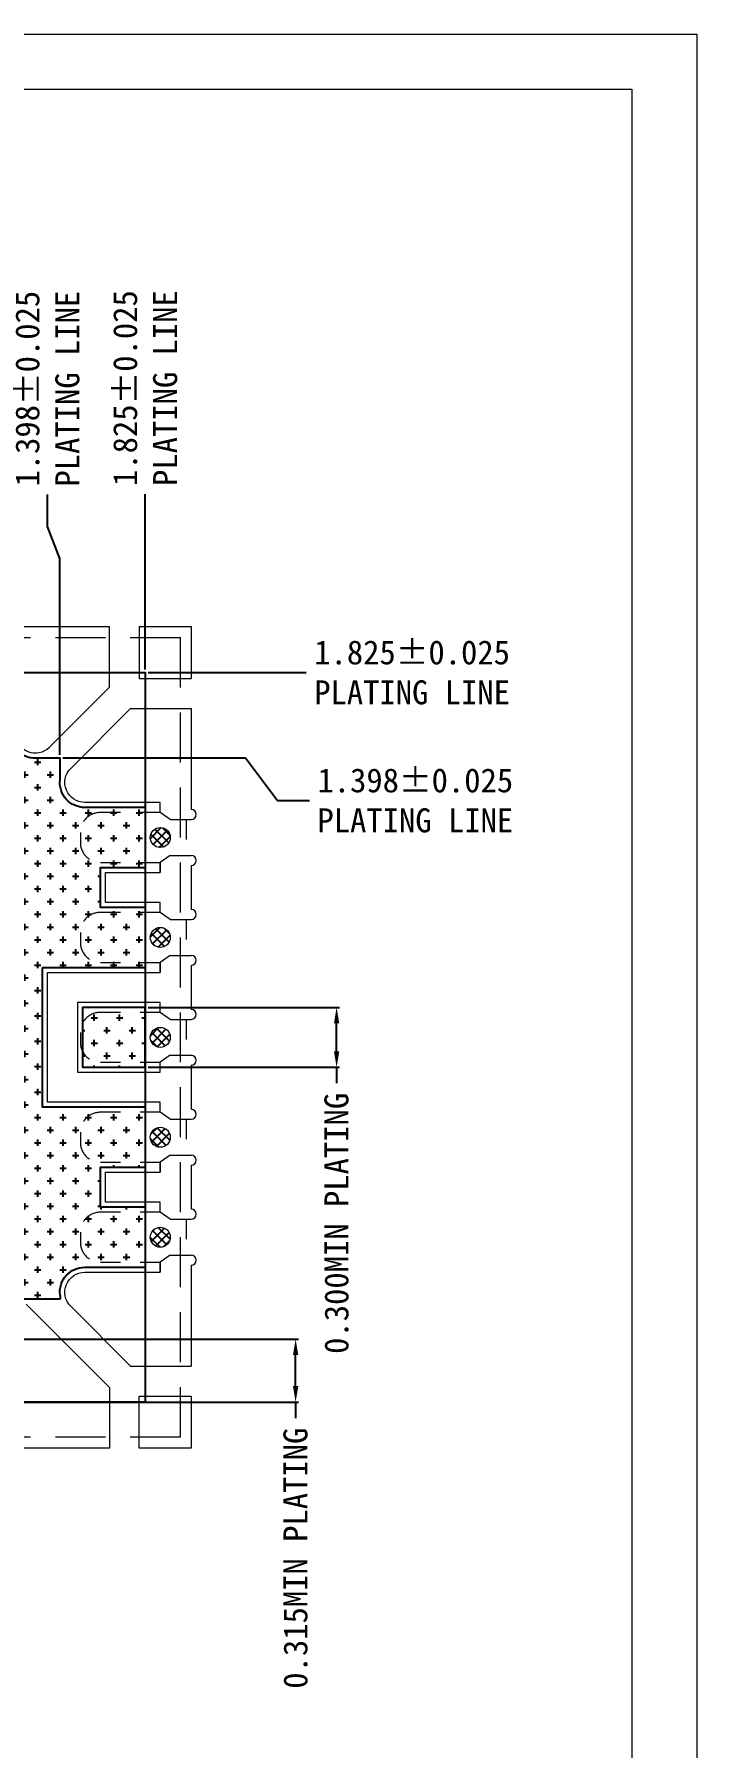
# Model space of a CAD drawing. Header units: millimetres. Extents: x 2103 to 2391, y 501 to 745.
# Drawn here: x 2334.29 to 2337.61, y 726.81 to 735.38 of the extents above; entities that cross this region are included whole.
import ezdxf

# ---------------------------------------------------------------- set-up
doc = ezdxf.new("R2010")
doc.units = ezdxf.units.MM
doc.linetypes.add('DASHED', pattern=[0.75, 0.5, -0.25])
doc.linetypes.add('HIDDEN', pattern=[0.375, 0.25, -0.125])
doc.layers.get('Defpoints').update_dxf_attribs({"lineweight": 18})
for name, color, linetype, lineweight in [('1', 7, 'Continuous', 18), ('1D', 4, 'Continuous', 18), ('PKG', 6, 'HIDDEN', 9), ('图层1实体', 7, 'Continuous', 18), ('引线框架', 7, 'Continuous', 20)]:
    doc.layers.add(name, color=color, linetype=linetype, lineweight=lineweight)
for name, color, linetype in [('HALF ETCH ON TOP SIDE', 6, 'Continuous'), ('PLATING', 3, 'Continuous'), ('标注', 4, 'Continuous')]:
    doc.layers.add(name, color=color, linetype=linetype)
doc.styles.add('宋体', font='')
doc.styles.get('宋体').set_extended_font_data('宋体')
doc.dimstyles.new('ISO-25', dxfattribs={"dimtxt": 0.12, "dimasz": 0.18, "dimexe": 0.15, "dimexo": 0.1, "dimgap": 0.1, "dimtad": 1, "dimdec": 3, "dimzin": 0, "dimdsep": 46, "dimtxsty": '宋体', "dimcen": 1, "dimazin": 0, "dimtfac": 1, "dimtmove": 0, "dimatfit": 3, "dimfxl": 1, "dimarcsym": 0})

# ---------------------------------------------------------------- blocks, each defined once
blk = doc.blocks.new('*D116')
at = {"layer": 'Defpoints', "color": 0, "transparency": 16777216}
for p in [(2334.8474, 733.0838), (2334.8474, 732.1908), (2333.0224, 730.3658)]:
    blk.add_point(p, dxfattribs=at)
at = {"layer": '标注', "color": 0, "linetype": 'Continuous', "lineweight": -2, "transparency": 16777216}
blk.add_line((2334.8474, 732.2058), (2334.8474, 733.0838), dxfattribs=at)
at = {"layer": '标注', "color": 0, "transparency": 16777216, "insert": (2334.8474, 733.6139), "char_height": 0.12, "attachment_point": 5, "rotation": 90, "style": '宋体'}
blk.add_mtext('1.825%%p0.025\\P\\fSimSun|b0|i0|c134|p2;PLATING LINE', dxfattribs=at)
blk = doc.blocks.new('*D117')
at = {"layer": 'Defpoints', "color": 0, "transparency": 16777216}
for p in [(2334.8474, 732.1908), (2335.6521, 732.1908), (2333.0224, 730.3658)]:
    blk.add_point(p, dxfattribs=at)
at = {"layer": '标注', "color": 0, "linetype": 'Continuous', "lineweight": -2, "transparency": 16777216}
blk.add_line((2334.8624, 732.1908), (2335.6521, 732.1908), dxfattribs=at)
at = {"layer": '标注', "color": 0, "transparency": 16777216, "insert": (2336.1823, 732.1908), "char_height": 0.12, "attachment_point": 5, "style": '宋体'}
blk.add_mtext('1.825%%p0.025\\P\\fSimSun|b0|i0|c134|p2;PLATING LINE', dxfattribs=at)
blk = doc.blocks.new('*D111')
at = {"layer": 'Defpoints', "color": 0, "transparency": 16777216}
for p in [(2334.8474, 730.5158), (2335.8047, 730.5158), (2334.8474, 730.2158)]:
    blk.add_point(p, dxfattribs=at)
at = {"layer": '标注', "color": 0, "linetype": 'Continuous', "lineweight": -2, "transparency": 16777216}
for p, q in [((2334.8624, 730.5158), (2335.8197, 730.5158)), ((2335.8047, 730.2958), (2335.8047, 730.4358)), ((2334.8624, 730.2158), (2335.8197, 730.2158)), ((2335.8047, 730.2158), (2335.8047, 730.1358))]:
    blk.add_line(p, q, dxfattribs=at)
at = {"layer": '标注', "color": 0, "transparency": 16777216}
for points in [[(2335.8181, 730.4358), (2335.7914, 730.4358), (2335.8047, 730.5158)], [(2335.7914, 730.2958), (2335.8181, 730.2958), (2335.8047, 730.2158)]]:
    blk.add_solid(points, dxfattribs=at)
at = {"layer": '标注', "color": 0, "transparency": 16777216, "insert": (2335.8047, 729.435), "char_height": 0.12, "attachment_point": 5, "rotation": 90, "style": '宋体'}
blk.add_mtext('0.300MIN PLATING', dxfattribs=at)
blk = doc.blocks.new('*D112')
at = {"layer": 'Defpoints', "color": 0, "transparency": 16777216}
for p in [(2334.1724, 728.8558), (2335.5995, 728.8558), (2334.1724, 728.5408)]:
    blk.add_point(p, dxfattribs=at)
at = {"layer": '标注', "color": 0, "linetype": 'Continuous', "lineweight": -2, "transparency": 16777216}
for p, q in [((2334.1874, 728.8558), (2335.6145, 728.8558)), ((2335.5995, 728.6208), (2335.5995, 728.7758)), ((2334.1874, 728.5408), (2335.6145, 728.5408)), ((2335.5995, 728.5408), (2335.5995, 728.4608))]:
    blk.add_line(p, q, dxfattribs=at)
at = {"layer": '标注', "color": 0, "transparency": 16777216}
for points in [[(2335.6129, 728.7758), (2335.5862, 728.7758), (2335.5995, 728.8558)], [(2335.5862, 728.6208), (2335.6129, 728.6208), (2335.5995, 728.5408)]]:
    blk.add_solid(points, dxfattribs=at)
at = {"layer": '标注', "color": 0, "transparency": 16777216, "insert": (2335.5995, 727.76), "char_height": 0.12, "attachment_point": 5, "rotation": 90, "style": '宋体'}
blk.add_mtext('0.315MIN PLATING', dxfattribs=at)
blk = doc.blocks.new('*D157')
at = {"layer": 'Defpoints', "color": 0, "transparency": 16777216}
for p in [(2334.4205, 731.7642), (2335.6683, 731.5505), (2333.0224, 730.3658)]:
    blk.add_point(p, dxfattribs=at)
at = {"layer": '标注', "color": 0, "linetype": 'Continuous', "lineweight": -2, "transparency": 16777216}
for p, q in [((2334.4355, 731.7642), (2335.3483, 731.7642)), ((2335.3483, 731.7642), (2335.5083, 731.5505)), ((2335.5083, 731.5505), (2335.6683, 731.5505))]:
    blk.add_line(p, q, dxfattribs=at)
at = {"layer": '标注', "color": 0, "transparency": 16777216, "insert": (2336.1985, 731.5505), "char_height": 0.12, "attachment_point": 5, "style": '宋体'}
blk.add_mtext('1.398%%p0.025\\P\\fSimSun|b0|i0|c134|p2;PLATING LINE', dxfattribs=at)
blk = doc.blocks.new('*D158')
at = {"layer": 'Defpoints', "color": 0, "transparency": 16777216}
for p in [(2334.3582, 733.0808), (2334.4205, 731.7642), (2333.0224, 730.3658)]:
    blk.add_point(p, dxfattribs=at)
at = {"layer": '标注', "color": 0, "linetype": 'Continuous', "lineweight": -2, "transparency": 16777216}
for p, q in [((2334.3582, 732.9208), (2334.3582, 733.0808)), ((2334.4205, 732.7608), (2334.3582, 732.9208)), ((2334.4205, 731.7792), (2334.4205, 732.7608))]:
    blk.add_line(p, q, dxfattribs=at)
at = {"layer": '标注', "color": 0, "transparency": 16777216, "insert": (2334.3582, 733.611), "char_height": 0.12, "attachment_point": 5, "rotation": 90, "style": '宋体'}
blk.add_mtext('1.398%%p0.025\\P\\fSimSun|b0|i0|c134|p2;PLATING LINE', dxfattribs=at)

msp = doc.modelspace()

# ---------------------------------------------------------------- hatches: boundary and pattern name
at = {"layer": 'HALF ETCH ON TOP SIDE'}
h = msp.add_hatch(dxfattribs=at)
h.set_pattern_fill('ANSI37', color=6, scale=0.01)
h.set_pattern_definition([(45, (2294.585644, 720.888798), (-0.02245064, 0.02245064), []), (135, (2294.585644, 720.888798), (-0.02245064, -0.02245064), [])])
h.paths.add_polyline_path([(2334.92244, 729.31571, -1), (2334.92244, 729.41571, -1)])
h.paths.add_polyline_path([(2334.92244, 729.81571, -1), (2334.92244, 729.91571, -1)])
h.paths.add_polyline_path([(2334.92244, 730.31571, -1), (2334.92244, 730.41571, -1)])
h.paths.add_polyline_path([(2334.92244, 730.91571, -1), (2334.92244, 730.81571, -1)])
h.paths.add_polyline_path([(2334.92244, 731.31571, -1), (2334.92244, 731.41571, -1)])
at = {"layer": 'PLATING'}
h = msp.add_hatch(dxfattribs=at)
h.set_pattern_fill('CROSS', color=3, scale=0.01)
h.set_pattern_definition([(0, (2283.77593, 721.06565), (0.0635, 0.0635), [0.03175, -0.09525]), (90, (2283.79181, 721.049776), (-0.0635, 0.0635), [0.03175, -0.09525])])
h.paths.add_polyline_path([(2332.37244, 731.87575), (2332.67244, 731.87575), (2332.67244, 732.19075), (2332.37244, 732.19075)])
h.paths.add_polyline_path([(2332.87244, 731.87575), (2333.17244, 731.87575), (2333.17244, 732.19075), (2332.87244, 732.19075)])
h.paths.add_polyline_path([(2333.37244, 731.87575), (2333.67244, 731.87575), (2333.67244, 732.19075), (2333.37244, 732.19075)])
h.paths.add_polyline_path([(2333.87244, 728.54075), (2333.87244, 728.85575), (2334.17244, 728.85575), (2334.17244, 728.54075)])
h.paths.add_polyline_path([(2334.53244, 730.51575), (2334.53244, 730.21575), (2334.84744, 730.21575), (2334.84744, 730.51575)])
h.paths.add_polyline_path([(2331.51244, 730.21575), (2331.51244, 730.51575), (2331.19744, 730.51575), (2331.19744, 730.21575)])
h.paths.add_polyline_path([(2332.87244, 728.54075), (2332.87244, 728.85575), (2333.17244, 728.85575), (2333.17244, 728.54075)])
h.paths.add_polyline_path([(2332.37244, 728.85575), (2332.37244, 728.54075), (2332.67244, 728.54075), (2332.67244, 728.85575)])
h.paths.add_polyline_path([(2333.37244, 728.54075), (2333.37244, 728.85575), (2333.67244, 728.85575), (2333.67244, 728.54075)])
h.paths.add_polyline_path([(2331.87244, 728.85575), (2331.87244, 728.54075), (2332.17244, 728.54075), (2332.17244, 728.85575)])
h.paths.add_polyline_path([(2331.87244, 731.87575), (2331.87244, 732.19075), (2332.17244, 732.19075), (2332.17244, 731.87575)])
h.paths.add_polyline_path([(2331.19744, 729.21575), (2331.19744, 729.51575), (2331.51244, 729.51575), (2331.51244, 729.21575)])
h.paths.add_polyline_path([(2331.51244, 731.21575), (2331.51244, 731.51575), (2331.19744, 731.51575), (2331.19744, 731.21575)])
h = msp.add_hatch(dxfattribs=at)
h.set_pattern_fill('CROSS', color=3, scale=0.01)
h.set_pattern_definition([(0, (2326.29188, 720.18609), (0.0635, 0.0635), [0.03175, -0.09525]), (90, (2326.307754, 720.170214), (-0.0635, 0.0635), [0.03175, -0.09525])])
h.paths.add_polyline_path([(2331.19744, 730.01575), (2331.71244, 730.01575), (2331.71244, 730.71575), (2331.19744, 730.71575), (2331.19744, 731.01575), (2331.71244, 731.01575), (2331.71244, 731.67575), (2333.87244, 731.67575), (2333.87244, 732.19075), (2334.17244, 732.19075), (2334.17244, 731.88843, 0.4466114), (2334.31108, 731.76417), (2334.42054, 731.76417), (2334.42054, 731.65487, 0.4477623), (2334.54474, 731.51575), (2334.84744, 731.51575), (2334.84744, 731.21575), (2334.62244, 731.21575), (2334.62244, 731.01575), (2334.84744, 731.01575), (2334.84744, 730.71575), (2334.33244, 730.71575), (2334.33244, 730.01575), (2334.84744, 730.01575), (2334.84744, 729.71575), (2334.62244, 729.71575), (2334.62244, 729.51575), (2334.84744, 729.51575), (2334.84744, 729.21575), (2334.54474, 729.21575, 0.4480059), (2334.42055, 729.07653), (2334.42055, 729.05575), (2331.71244, 729.05575), (2331.71244, 729.71575), (2331.19744, 729.71575)])

# ---------------------------------------------------------------- linework, layer by layer
at = {"layer": '1', "lineweight": 13}
for p, q in [((2334.66744, 732.11682, 0.0291), (2334.66744, 732.42075, 0.0291)), ((2334.77351, 732.01075, 0.0291), (2335.07744, 732.01075, 0.0291)), ((2334.77351, 728.72075, 0.0291), (2335.07744, 728.72075, 0.0291)), ((2334.66744, 728.61469, 0.0291), (2334.66744, 728.31075, 0.0291))]:
    msp.add_line(p, q, dxfattribs=at)
at = {"layer": '1', "color": 7, "lineweight": 13}
for p, q in [((2334.81744, 732.42075, 0.0291), (2335.07744, 732.42075, 0.0291)), ((2335.07744, 732.42075, 0.0291), (2335.07744, 732.16075, 0.0291))]:
    msp.add_line(p, q, dxfattribs=at)
at = {"layer": '1', "lineweight": 13, "elevation": 0.0291}
msp.add_lwpolyline([(2334.81744, 732.42075), (2334.81744, 732.16075), (2335.07744, 732.16075)], dxfattribs=at)
msp.add_lwpolyline([(2334.81744, 728.31075), (2334.81744, 728.57075), (2335.07744, 728.57075), (2335.07744, 728.31075)], close=True, dxfattribs=at)
at = {"layer": '1D', "linetype": 'HIDDEN', "ltscale": 0.1, "elevation": 0.0291}
for points in [[(2334.92244, 731.49075), (2334.62244, 731.49075, 0.4142136), (2334.52244, 731.39075), (2334.52244, 731.34075, 0.4142136), (2334.62244, 731.24075), (2334.92244, 731.24075)], [(2334.92244, 730.99075), (2334.62244, 730.99075, 0.4142136), (2334.52244, 730.89075), (2334.52244, 730.84075, 0.4142136), (2334.62244, 730.74075), (2334.92244, 730.74075)], [(2334.92244, 730.49075), (2334.62244, 730.49075, 0.4142136), (2334.52244, 730.39075), (2334.52244, 730.34075, 0.4142136), (2334.62244, 730.24075), (2334.92244, 730.24075)], [(2334.92244, 729.99075), (2334.62244, 729.99075, 0.4142136), (2334.52244, 729.89075), (2334.52244, 729.84075, 0.4142136), (2334.62244, 729.74075), (2334.92244, 729.74075)], [(2334.92244, 729.49075), (2334.62244, 729.49075, 0.4142136), (2334.52244, 729.39075), (2334.52244, 729.34075, 0.4142136), (2334.62244, 729.24075), (2334.92244, 729.24075)]]:
    msp.add_lwpolyline(points, format="xyb", dxfattribs=at)
for points in [[(2335.05244, 731.45575), (2335.05244, 731.27575)], [(2335.05244, 730.95575), (2335.05244, 730.77575)], [(2335.05244, 730.45575), (2335.05244, 730.27575)], [(2335.05244, 729.95575), (2335.05244, 729.77575)], [(2335.05244, 729.45575), (2335.05244, 729.27575)]]:
    msp.add_lwpolyline(points, dxfattribs=at)
at = {"layer": 'PKG', "color": 2, "linetype": 'DASHED', "lineweight": 0, "ltscale": 0.5, "elevation": 0.0291}
msp.add_lwpolyline([(2331.02244, 728.36575), (2331.02244, 732.36575), (2335.02244, 732.36575), (2335.02244, 728.36575)], close=True, dxfattribs=at)
at = {"layer": 'PLATING'}
for p, q in [((2334.31108, 731.76417, 0.0291), (2334.42054, 731.76417, 0.0291)), ((2334.42054, 731.65487, 0.0291), (2334.42054, 731.76417, 0.0291)), ((2334.42055, 729.05575, 0.0291), (2331.71244, 729.05575, 0.0291)), ((2334.42055, 729.07653, 0.0291), (2334.42055, 729.05575, 0.0291))]:
    msp.add_line(p, q, dxfattribs=at)
at = {"layer": 'PLATING', "elevation": 0.0291}
for points in [[(2331.19744, 728.54075), (2331.19744, 732.19075), (2334.84744, 732.19075), (2334.84744, 728.54075)], [(2334.84744, 730.21575), (2334.84744, 730.51575), (2334.53244, 730.51575), (2334.53244, 730.21575)]]:
    msp.add_lwpolyline(points, close=True, dxfattribs=at)
for points in [[(2334.17244, 732.19075), (2334.17244, 731.88843, 0.4466114), (2334.31108, 731.76417, 0.4466114)], [(2334.84744, 731.51575), (2334.54474, 731.51575, -0.4477623), (2334.42054, 731.65487, -0.4477623)], [(2334.42055, 729.07653, -0.4480059), (2334.54474, 729.21575), (2334.84744, 729.21575)]]:
    msp.add_lwpolyline(points, format="xyb", dxfattribs=at)
for points in [[(2334.84744, 731.01575), (2334.62244, 731.01575), (2334.62244, 731.21575), (2334.84744, 731.21575)], [(2334.33244, 730.71575), (2334.84744, 730.71575)], [(2334.84744, 730.01575), (2334.33244, 730.01575), (2334.33244, 730.71575)], [(2334.84744, 729.51575), (2334.62244, 729.51575), (2334.62244, 729.71575), (2334.84744, 729.71575)]]:
    msp.add_lwpolyline(points, dxfattribs=at)
at = {"layer": '图层1实体', "color": 7, "lineweight": 0, "elevation": 0.0291}
for points in [[(2327.84369, 735.38407), (2337.60659, 735.38407), (2337.60659, 721.82698), (2327.84369, 721.82698)], [(2329.01043, 735.10922), (2337.28156, 735.10922), (2337.28156, 722.10019), (2329.01043, 722.10019)]]:
    msp.add_lwpolyline(points, close=True, dxfattribs=at)
at = {"layer": '引线框架'}
for p, q in [((2334.16244, 732.42075, 0.0291), (2334.66744, 732.42075, 0.0291)), ((2335.07744, 732.01075, 0.0291), (2335.07744, 731.50575, 0.0291)), ((2334.92244, 731.49075, 0.0291), (2334.92244, 731.54075, 0.0291)), ((2334.97244, 731.45575, 0.0291), (2334.92244, 731.49075, 0.0291)), ((2334.97244, 731.45575, 0.0291), (2335.07744, 731.45575, 0.0291)), ((2334.97244, 731.27575, 0.0291), (2334.92244, 731.24075, 0.0291)), ((2334.92244, 731.24075, 0.0291), (2334.92244, 731.19075, 0.0291)), ((2334.97244, 731.27575, 0.0291), (2335.07744, 731.27575, 0.0291)), ((2335.07744, 731.22575, 0.0291), (2335.07744, 731.00575, 0.0291)), ((2334.92244, 730.99075, 0.0291), (2334.92244, 731.04075, 0.0291)), ((2334.97244, 730.95575, 0.0291), (2334.92244, 730.99075, 0.0291)), ((2334.97244, 730.95575, 0.0291), (2335.07744, 730.95575, 0.0291)), ((2334.97244, 730.77575, 0.0291), (2334.92244, 730.74075, 0.0291)), ((2334.92244, 730.74075, 0.0291), (2334.92244, 730.69075, 0.0291)), ((2334.97244, 730.77575, 0.0291), (2335.07744, 730.77575, 0.0291)), ((2335.07744, 730.72575, 0.0291), (2335.07744, 730.50575, 0.0291)), ((2334.97244, 730.45575, 0.0291), (2334.92244, 730.49075, 0.0291)), ((2334.97244, 730.45575, 0.0291), (2335.07744, 730.45575, 0.0291)), ((2334.97244, 730.27575, 0.0291), (2334.92244, 730.24075, 0.0291)), ((2334.97244, 730.27575, 0.0291), (2335.07744, 730.27575, 0.0291)), ((2335.07744, 730.22575, 0.0291), (2335.07744, 730.00575, 0.0291)), ((2334.92244, 729.99075, 0.0291), (2334.92244, 730.04075, 0.0291)), ((2334.97244, 729.95575, 0.0291), (2334.92244, 729.99075, 0.0291)), ((2334.97244, 729.95575, 0.0291), (2335.07744, 729.95575, 0.0291)), ((2334.97244, 729.77575, 0.0291), (2334.92244, 729.74075, 0.0291)), ((2334.97244, 729.77575, 0.0291), (2335.07744, 729.77575, 0.0291)), ((2334.92244, 729.74075, 0.0291), (2334.92244, 729.69075, 0.0291)), ((2335.07744, 729.72575, 0.0291), (2335.07744, 729.50575, 0.0291)), ((2334.92244, 729.49075, 0.0291), (2334.92244, 729.54075, 0.0291)), ((2334.97244, 729.45575, 0.0291), (2334.92244, 729.49075, 0.0291)), ((2334.97244, 729.45575, 0.0291), (2335.07744, 729.45575, 0.0291)), ((2334.97244, 729.27575, 0.0291), (2334.92244, 729.24075, 0.0291)), ((2334.97244, 729.27575, 0.0291), (2335.07744, 729.27575, 0.0291)), ((2334.92244, 729.24075, 0.0291), (2334.92244, 729.19075, 0.0291)), ((2335.07744, 729.22575, 0.0291), (2335.07744, 728.72075, 0.0291)), ((2334.66744, 728.61469, 0.0291), (2334.25115, 729.03075, 0.0291)), ((2334.66744, 728.31075, 0.0291), (2334.16244, 728.31075, 0.0291))]:
    msp.add_line(p, q, dxfattribs=at)
at = {"layer": '引线框架', "elevation": 0.0291}
for points in [[(2334.14744, 732.26575), (2334.19744, 732.26575), (2334.19744, 731.88843, 0.668127), (2334.36814, 731.81771), (2334.66744, 732.11682)], [(2334.92244, 731.49075), (2334.92244, 731.54075), (2334.54474, 731.54075, -0.6682303), (2334.47404, 731.71147), (2334.77351, 732.01075)], [(2334.77351, 728.72075), (2334.47404, 729.02003, -0.6682303), (2334.54474, 729.19075), (2334.92244, 729.19075), (2334.92244, 729.24075)]]:
    msp.add_lwpolyline(points, format="xyb", dxfattribs=at)
for points in [[(2334.92244, 730.99075), (2334.92244, 731.04075), (2334.64744, 731.04075), (2334.64744, 731.19075), (2334.92244, 731.19075), (2334.92244, 731.24075)], [(2334.92244, 729.99075), (2334.92244, 730.04075), (2334.35744, 730.04075), (2334.35744, 730.69075), (2334.92244, 730.69075), (2334.92244, 730.74075)], [(2334.92244, 730.49075), (2334.92244, 730.54075), (2334.50744, 730.54075), (2334.50744, 730.19075), (2334.92244, 730.19075), (2334.92244, 730.24075)], [(2334.92244, 729.49075), (2334.92244, 729.54075), (2334.64744, 729.54075), (2334.64744, 729.69075), (2334.92244, 729.69075), (2334.92244, 729.74075)]]:
    msp.add_lwpolyline(points, dxfattribs=at)
at = {"layer": '引线框架'}
for centre in [(2334.92244, 731.36571, 0.0291), (2334.92244, 730.86571, 0.0291), (2334.92244, 730.36571, 0.0291), (2334.92244, 729.86571, 0.0291), (2334.92244, 729.36571, 0.0291)]:
    msp.add_circle(centre, 0.05, dxfattribs=at)
for centre in [(2335.07744, 731.48075, 0.0291), (2335.07744, 731.25075, 0.0291), (2335.07744, 730.98075, 0.0291), (2335.07744, 730.75075, 0.0291), (2335.07744, 730.48075, 0.0291), (2335.07744, 730.25075, 0.0291), (2335.07744, 729.98075, 0.0291), (2335.07744, 729.75075, 0.0291), (2335.07744, 729.48075, 0.0291), (2335.07744, 729.25075, 0.0291)]:
    msp.add_arc(centre, 0.025, 270, 90, dxfattribs=at)

# ---------------------------------------------------------------- dimensions: what is measured, and where the dimension line sits
at = {"layer": '标注'}
for feature_location, offset, dtype, override, picture, middle in [((2334.84744, 732.19075, 0.0291), (0, 0.893), 1, {"dimasz": 0.08, "dimexe": 0.015, "dimexo": 0.015, "dimgap": 0.02, "dimtad": 0, "dimzin": 1, "dimcen": 0.1, "dimtol": 1, "dimtp": 0.025, "dimtm": 0.025, "dimtdec": 3, "dimarcsym": 2}, '*D116', (2334.84744, 733.61392, 0.0291)), ((2334.42054, 731.76417, 0.0291), (-0.06233, 1.31667), 1, {"dimasz": 0.08, "dimexe": 0.015, "dimexo": 0.015, "dimgap": 0.02, "dimtad": 0, "dimzin": 1, "dimtxsty": '宋体', "dimcen": 0.1, "dimtol": 1, "dimtp": 0.025, "dimtm": 0.025, "dimtdec": 3, "dimarcsym": 2}, '*D158', (2334.35821, 733.61101, 0.0291)), ((2334.84744, 732.19075, 0.0291), (0.80469, 0), 0, {"dimasz": 0.08, "dimexe": 0.015, "dimexo": 0.015, "dimgap": 0.02, "dimtad": 0, "dimzin": 1, "dimcen": 0.1, "dimtol": 1, "dimtp": 0.025, "dimtm": 0.025, "dimtdec": 3, "dimarcsym": 2}, '*D117', (2336.1823, 732.19075, 0.0291)), ((2334.42054, 731.76417, 0.0291), (1.24779, -0.21367), 0, {"dimasz": 0.08, "dimexe": 0.015, "dimexo": 0.015, "dimgap": 0.02, "dimtad": 0, "dimzin": 1, "dimpost": '', "dimtxsty": '宋体', "dimcen": 0.1, "dimtol": 1, "dimlim": 0, "dimtp": 0.025, "dimtm": 0.025, "dimtdec": 3, "dimarcsym": 2}, '*D157', (2336.19849, 731.5505, 0.0291))]:
    dim = msp.add_ordinate_dim(feature_location=feature_location, offset=offset, dtype=dtype, origin=(2333.02244, 730.36575, 0.0291), text='<>\\P\\fSimSun|b0|i0|c134|p2;PLATING LINE', dimstyle='ISO-25', override=override, dxfattribs=at)
    dim.commit()
    dim.dimension.update_dxf_attribs({"geometry": picture, "text_midpoint": middle})
for base, p1, p2, picture, middle in [((2335.80472, 730.51575, 0.0291), (2334.84744, 730.21575, 0.0291), (2334.84744, 730.51575, 0.0291), '*D111', (2335.80472, 729.43497, 0.0291)), ((2335.59954, 728.85575, 0.0291), (2334.17244, 728.54075, 0.0291), (2334.17244, 728.85575, 0.0291), '*D112', (2335.59954, 727.75997, 0.0291))]:
    dim = msp.add_linear_dim(base=base, p1=p1, p2=p2, angle=90, dimstyle='ISO-25', override={"dimtxt": 0.12, "dimasz": 0.08, "dimexe": 0.015, "dimexo": 0.015, "dimgap": 0.02, "dimtad": 0, "dimzin": 1, "dimpost": 'MIN PLATING', "dimcen": 0.1, "dimtdec": 3, "dimarcsym": 2}, dxfattribs=at)
    dim.commit()
    dim.dimension.update_dxf_attribs({"geometry": picture, "text_midpoint": middle, "dimtype": 160})

doc.saveas('drawing.dxf')
